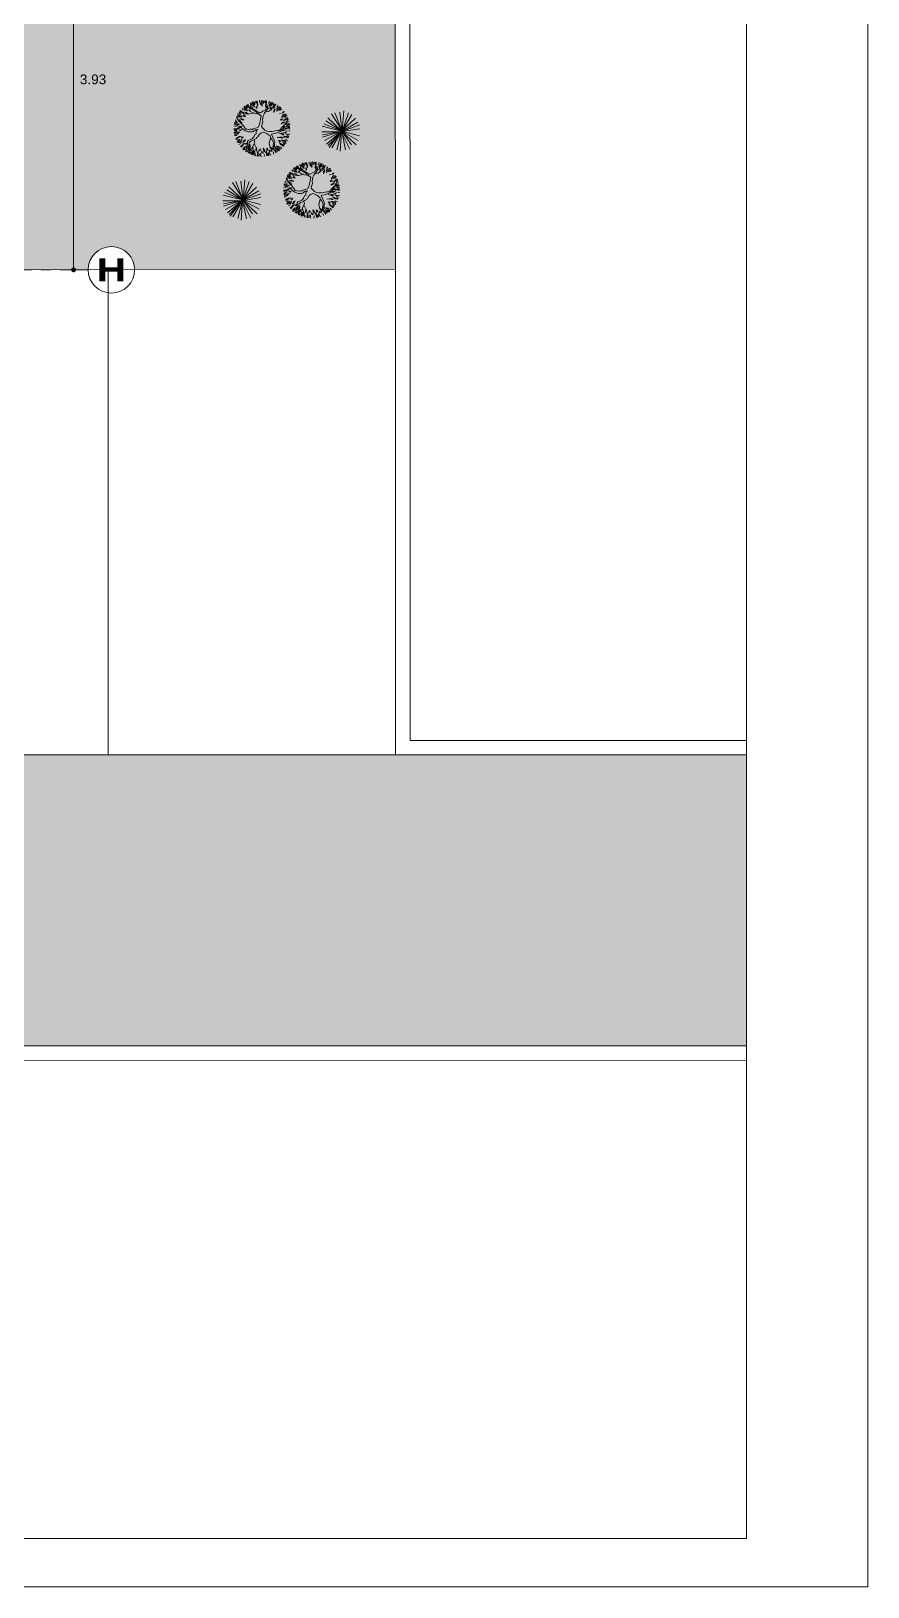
# Model space of a CAD drawing. Header units: millimetres. Extents: x 2178 to 2304, y 1220 to 1359.
# Drawn here: x 2228.44 to 2237.07, y 1316.69 to 1332.73 of the extents above; entities that cross this region are included whole.
import ezdxf
from ezdxf.enums import TextEntityAlignment as Align

# ---------------------------------------------------------------- set-up
doc = ezdxf.new("R2010")
doc.units = ezdxf.units.MM
doc.linetypes.add('CENTER', pattern=[50.8, 31.75, -6.35, 6.35, -6.35])
doc.layers.get('0').update_dxf_attribs({"lineweight": 0})
for name, color, linetype, lineweight in [('COTAS', 40, 'Continuous', 20), ('Ejes22', 50, 'CENTER', 9), ('PLUMA 7', 10, 'Continuous', 0), ('vegetacio', 62, 'Continuous', 5), ('VEGETACION', 64, 'Continuous', 0)]:
    doc.layers.add(name, color=color, linetype=linetype, lineweight=lineweight)
doc.layers.add('pisos....', color=7, linetype='Continuous', lineweight=5, true_color=0x7c7f7e)
doc.styles.add('ARIAL', font='arial.ttf')
doc.styles.add('ARIALCH', font='arialbd.ttf', dxfattribs={"width": 1.25})
doc.dimstyles.new('RPM 50', dxfattribs={"dimtxt": 0.1, "dimasz": 0.05, "dimexe": 0.0885, "dimexo": 0.1535, "dimgap": 0.071, "dimtad": 2, "dimtih": 1, "dimtoh": 1, "dimzin": 4, "dimdsep": 46, "dimtxsty": 'ARIAL', "dimblk": 'DOT', "dimcen": 0.4, "dimdle": 0.25, "dimclrd": 8, "dimclre": 8, "dimclrt": 9, "dimadec": 0, "dimazin": 0, "dimtfac": 1, "dimtix": 1, "dimtmove": 0, "dimatfit": 3, "dimldrblk": 'DOT', "dimfxl": 0.5, "dimfxlon": 1, "dimlwd": 0, "dimlwe": 0, "dimarcsym": 0})

# ---------------------------------------------------------------- blocks, each defined once
blk = doc.blocks.new('_DOT')
at = {"color": 0, "linetype": 'ByBlock'}
blk.add_line((-0.5, 0), (-1, 0), dxfattribs=at)
at = {"color": 0, "linetype": 'ByBlock', "const_width": 0.5}
blk.add_lwpolyline([(-0.25, 0, 1), (0.25, 0, 1)], format="xyb", close=True, dxfattribs=at)
blk = doc.blocks.new('*D902')
at = {"color": 8, "lineweight": 0, "transparency": 16777216}
for p, q in [((2228.881, 1334.195), (2228.97, 1334.195)), ((2228.881, 1330.319), (2228.881, 1334.145)), ((2228.881, 1330.269), (2228.97, 1330.269))]:
    blk.add_line(p, q, dxfattribs=at)
at = {"layer": 'Defpoints', "color": 0, "transparency": 16777216}
for p in [(2228.881, 1334.195), (2228.881, 1334.195), (2228.881, 1330.269)]:
    blk.add_point(p, dxfattribs=at)
at = {"color": 8, "lineweight": 0, "transparency": 16777216, "xscale": 0.05, "yscale": 0.05, "zscale": 0.05}
for p, rotation in [((2228.881, 1334.195), 90), ((2228.881, 1330.269), 270)]:
    blk.add_blockref('_DOT', p, dxfattribs=dict(at, rotation=rotation))
at = {"color": 9, "transparency": 16777216, "insert": (2229.082, 1332.232), "char_height": 0.1, "attachment_point": 5, "style": 'ARIAL'}
blk.add_mtext('3.93', dxfattribs=at)
blk = doc.blocks.new('MAGNOLIA-PLANTA')
for p, q in [((-3.29, 3.27), (-3.59, 3.49)), ((-3.29, 3.66), (-3.4, 3.8)), ((-3.04, 3.23), (-3.36, 3.58)), ((-3.23, 3.5), (-3.04, 3.23)), ((-2.66, 3.83), (-2.93, 4.13)), ((-2.7, 3.15), (-2.87, 3.28)), ((-2.74, 3.33), (-2.66, 3.03)), ((-2.72, 3.29), (-2.67, 3.63)), ((-2.05, 3.62), (-2.32, 3.77)), ((-1.98, 4.19), (-2.18, 4.5)), ((-2.05, 3.67), (-1.96, 3.49)), ((-1.75, 4.07), (-1.93, 4.51)), ((-1.85, 4.56), (-1.9, 4.73)), ((-1.84, 4.39), (-1.75, 4.07)), ((-1.46, 3.88), (-1.57, 4.06)), ((-1.55, 3.3), (-1.2, 3.01)), ((-1.44, 4.07), (-1.46, 3.76)), ((-1.43, 4.02), (-1.27, 4.32)), ((-1.19, 4.5), (-1.35, 4.88)), ((-1.2, 3.01), (-0.68, 2.96)), ((-0.69, 4.1), (-0.89, 4.33)), ((-0.66, 4.82), (-0.7, 4.98)), ((-0.68, 4.14), (-0.65, 3.95)), ((-0.43, 4.61), (-0.51, 4.97)), ((-0.26, 4.42), (-0.28, 4.9)), ((-0.23, 4.75), (-0.26, 4.42)), ((-0.18, 4.91), (-0.17, 5.09)), ((-0.05, 4.14), (-0.09, 4.35)), ((0.04, 4.31), (-0.09, 4.02)), ((0.03, 4.26), (0.28, 4.49)), ((0.42, 4.63), (0.4, 5.04)), ((0.75, 4.09), (0.65, 4.37)), ((0.78, 4.12), (0.74, 3.92)), ((1.03, 4.75), (1.05, 4.91)), ((1.17, 4.47), (1.22, 4.84)), ((2, 3.02), (1.23, 2.68)), ((1.26, 4.23), (1.41, 4.69)), ((1.41, 4.54), (1.26, 4.23)), ((1.51, 4.03), (1.29, 3.81)), ((1.37, 3.9), (1.4, 4.11)), ((2.51, 2.54), (1.38, 2.79)), ((1.48, 3.99), (1.8, 4.11)), ((1.51, 4.67), (1.58, 4.83)), ((1.97, 4.21), (2.1, 4.59)), ((2.14, 3.6), (2.03, 3.43)), ((2.1, 3.58), (2.1, 3.88)), ((2.79, 3.26), (2.51, 3.13)), ((2.59, 4.11), (2.66, 4.25)), ((2.62, 3.19), (2.72, 3.38)), ((2.63, 3.8), (2.8, 4.12)), ((2.63, 3.54), (2.93, 3.92)), ((2.87, 3.78), (2.63, 3.54)), ((2.75, 3.24), (3.09, 3.25)), ((3.01, 3.86), (3.14, 4)), ((3.2, 2.64), (3.3, 2.92)), ((3.29, 3.27), (3.54, 3.59)), ((3.77, 2.66), (4.04, 2.91)), ((3.84, 2.97), (3.95, 3.08)), ((-4.88, 0.69), (-5.05, 0.74)), ((-4.87, 0.21), (-5.04, 0.19)), ((-4.62, 0.4), (-4.99, 0.38)), ((-4.5, 1.23), (-4.9, 1.29)), ((-4.4, 0.53), (-4.88, 0.6)), ((-4.51, 1.86), (-4.67, 1.9)), ((-4.21, 1.95), (-4.56, 2.06)), ((-4.35, 2.31), (-4.5, 2.42)), ((-4.17, 0.05), (-4.43, -0.1)), ((-3.96, 2), (-4.38, 2.22)), ((-4.2, 0.78), (-4.38, 1.07)), ((-4.09, 0.69), (-4.31, 0.68)), ((-4.24, 0.8), (-3.99, 0.62)), ((-4.23, 2.19), (-3.96, 2)), ((-4.21, 0.07), (-4.01, 0.06)), ((-3.9, 1.47), (-4.2, 1.41)), ((-3.93, 1.5), (-3.75, 1.42)), ((-3.61, 2.04), (-3.82, 2.11)), ((-3.68, 2.17), (-3.75, 2.5)), ((-3.72, 2.2), (-3.54, 1.95)), ((-3.17, 2.71), (-3.47, 2.76)), ((1.23, 2.68), (0.78, 2.62)), ((3.24, 2.64), (3.08, 2.52)), ((3.74, 2.11), (3.43, 2.08)), ((3.55, 2.1), (3.71, 2.24)), ((3.68, 2.42), (4.09, 2.67)), ((3.99, 2.56), (3.68, 2.42)), ((3.69, 2.1), (4.01, 1.99)), ((3.95, 1.37), (3.76, 1.31)), ((3.9, 1.38), (4.1, 1.61)), ((4.23, 0.7), (3.93, 0.78)), ((4.05, 0.75), (4.25, 0.83)), ((4.14, -0.04), (4.4, 0.11)), ((4.15, 2.6), (4.31, 2.68)), ((4.18, 0.7), (4.45, 0.49)), ((4.21, 1.94), (4.55, 2.16)), ((4.29, 1.01), (4.76, 1.11)), ((4.62, 1.04), (4.29, 1.01)), ((4.45, 1.21), (4.79, 1.35)), ((4.62, 1.47), (4.77, 1.54)), ((4.62, 0.38), (5.01, 0.47)), ((4.79, 1.01), (4.97, 1.03)), ((-4.65, -0.38), (-5.05, -0.46)), ((-4.82, -1.01), (-5, -1.03)), ((-4.48, -1.2), (-4.82, -1.35)), ((-4.65, -1.46), (-4.8, -1.53)), ((-4.32, -1), (-4.79, -1.1)), ((-4.65, -1.03), (-4.32, -1)), ((-4.24, -1.94), (-4.58, -2.15)), ((-4.21, -0.7), (-4.48, -0.49)), ((-4.18, -2.59), (-4.35, -2.67)), ((-4.08, -0.75), (-4.28, -0.83)), ((-4.26, -0.69), (-3.96, -0.77)), ((-3.93, -1.37), (-4.13, -1.61)), ((-3.72, -2.42), (-4.12, -2.67)), ((-3.8, -2.66), (-4.07, -2.91)), ((-4.02, -2.56), (-3.72, -2.42)), ((-3.39, -0.9), (-4.01, -0.73)), ((-3.98, -1.37), (-3.79, -1.31)), ((-3.77, -2.1), (-3.46, -2.08)), ((-3.58, -2.09), (-3.74, -2.24)), ((-3.58, -0.99), (-3, -0.8)), ((-3.23, -2.63), (-3.33, -2.92)), ((-3.27, -2.64), (-3.11, -2.52)), ((-3.26, -1.59), (-2.76, -1.64)), ((-1.32, -2.6), (-1.58, -1.74)), ((-1.44, -3.23), (-1.32, -2.6)), ((1.35, -2.7), (1.01, -3.39)), ((1.42, -1.98), (1.25, -2.46)), ((1.25, -2.46), (1.59, -3.25)), ((3.15, -2.75), (3, -2.61)), ((3.14, -2.7), (3.44, -2.75)), ((3.68, -2.2), (3.51, -1.94)), ((3.58, -2.04), (3.78, -2.1)), ((3.65, -2.16), (3.72, -2.5)), ((3.9, -1.5), (3.72, -1.42)), ((3.78, -2.69), (4.14, -2.88)), ((3.87, -1.46), (4.17, -1.41)), ((3.93, -1.99), (4.35, -2.22)), ((4.2, -2.19), (3.93, -1.99)), ((4.21, -0.8), (3.96, -0.62)), ((4.18, -0.07), (3.98, -0.06)), ((4.06, -0.68), (4.27, -0.67)), ((4.17, -0.78), (4.35, -1.07)), ((4.18, -1.95), (4.53, -2.05)), ((4.31, -2.31), (4.47, -2.41)), ((4.37, -0.52), (4.85, -0.59)), ((4.7, -0.61), (4.37, -0.52)), ((4.47, -1.23), (4.87, -1.28)), ((4.48, -1.85), (4.64, -1.9)), ((4.59, -0.39), (4.96, -0.37)), ((4.84, -0.2), (5, -0.19)), ((4.84, -0.69), (5.02, -0.73)), ((-3.87, -2.96), (-3.99, -3.08)), ((-3.32, -3.27), (-3.57, -3.59)), ((-3.04, -3.86), (-3.17, -3.99)), ((-2.78, -3.23), (-3.12, -3.24)), ((-2.67, -3.54), (-2.96, -3.91)), ((-2.9, -3.77), (-2.67, -3.54)), ((-2.66, -3.79), (-2.83, -4.12)), ((-2.82, -3.26), (-2.54, -3.13)), ((-2.65, -3.19), (-2.75, -3.37)), ((-2.62, -4.1), (-2.69, -4.25)), ((-2.17, -3.59), (-2.06, -3.43)), ((-2.13, -3.57), (-2.13, -3.87)), ((-2.01, -4.2), (-2.13, -4.59)), ((-1.51, -3.98), (-1.83, -4.11)), ((-1.54, -4.66), (-1.61, -4.83)), ((-1.54, -4.02), (-1.32, -3.8)), ((-1.3, -4.23), (-1.44, -4.68)), ((-1.44, -4.53), (-1.3, -4.23)), ((-1.4, -3.89), (-1.43, -4.11)), ((-1.21, -4.47), (-1.25, -4.83)), ((-1.06, -4.74), (-1.08, -4.91)), ((-0.81, -4.11), (-0.77, -3.92)), ((-0.78, -4.08), (-0.68, -4.36)), ((-0.45, -4.63), (-0.43, -5.03)), ((-0.06, -4.25), (-0.31, -4.48)), ((-0.07, -4.3), (0.06, -4.02)), ((0.02, -4.13), (0.06, -4.34)), ((0.15, -4.9), (0.14, -5.08)), ((0.2, -4.74), (0.23, -4.41)), ((0.23, -4.41), (0.24, -4.89)), ((0.4, -4.6), (0.48, -4.96)), ((0.64, -4.14), (0.62, -3.94)), ((0.62, -4.82), (0.67, -4.98)), ((0.66, -4.1), (0.86, -4.33)), ((1.01, -3.39), (0.96, -3.49)), ((1.16, -4.5), (1.31, -4.87)), ((1.4, -4.01), (1.24, -4.31)), ((1.4, -4.06), (1.43, -3.75)), ((1.43, -3.87), (1.54, -4.05)), ((1.72, -4.06), (1.9, -4.51)), ((1.81, -4.39), (1.72, -4.06)), ((1.81, -4.55), (1.87, -4.73)), ((2.02, -3.66), (1.93, -3.49)), ((1.95, -4.19), (2.15, -4.5)), ((2.02, -3.62), (2.28, -3.77)), ((2.23, -4.31), (2.33, -4.44)), ((2.71, -3.33), (2.63, -3.03)), ((2.63, -3.82), (2.9, -4.12)), ((2.69, -3.28), (2.64, -3.62)), ((2.67, -3.14), (2.84, -3.27)), ((3.2, -3.5), (3.01, -3.22)), ((3.01, -3.22), (3.33, -3.58)), ((3.26, -3.65), (3.37, -3.8)), ((3.57, -3.28), (3.71, -3.37))]:
    blk.add_line(p, q)
for points in [[(-2.17, 4.11), (-1.97, 3.8), (-1.64, 3.7), (-1.5, 3.55), (-1.16, 3.63), (-0.84, 3.19), (-0.62, 2.9), (-0.4, 2.61), (-0.22, 2.25), (-0.15, 1.63), (-0.18, 1.12), (0, 0.58), (0.04, 0.33), (-0.22, 0), (-0.54, -0.29), (-0.91, -0.47), (-1.27, -0.51), (-1.82, -0.51), (-2.8, -0.36), (-3.19, -0.36), (-3.56, 0.15), (-4.1, 0.69), (-4.42, 1.19), (-4.56, 1.31), (-4.56, 1.55), (-4.79, 1.54)], [(1.63, 4.57), (1.96, 4.32), (2.03, 4.06), (1.85, 3.84), (1.63, 3.52), (1.23, 3.34), (0.73, 2.97), (0.47, 2.79), (0.22, 2.79), (-0.18, 3.08), (-0.62, 3.26), (-0.76, 3.63), (-0.76, 4.28), (-0.69, 4.57), (-0.54, 4.97)], [(4.52, 1.91), (4.3, 1.65), (4.21, 1.36), (4.08, 1.27), (3.88, 1.2), (3.67, 0.91), (3.41, 0.62), (3.19, 0.33), (3.09, 0.18), (2.9, -0.11), (2.65, -0.15), (2.25, -0.25), (2.03, -0.15), (1.78, -0.15), (1.63, -0.22), (1.56, -0.07), (1.13, 0.07), (0.69, 0.18), (0.4, 0.73), (0.11, 2.28), (0.76, 2.68), (1.02, 2.97), (1.6, 3.41), (1.89, 3.52), (2.18, 3.81), (2.43, 3.81), (2.94, 3.81)], [(-4.97, -0.15), (-4.86, 0.22), (-4.68, 0.4), (-4.07, 0.29), (-3.34, -0.54), (-2.51, -0.83), (-1.71, -1.02), (-2.32, -2.36), (-2.29, -2.65), (-2.29, -3.08), (-2.4, -3.34), (-2.58, -3.66), (-2.8, -3.81), (-2.94, -3.81), (-3.34, -3.7)], [(2.74, -4.16), (2.4, -3.84), (2.51, -2.87), (2.54, -2.58), (2.54, -2.32), (2.43, -2.14), (2.14, -2.03), (1.74, -1.85), (1.56, -1.63), (1.45, -1.49), (1.27, -1.09), (1.02, -0.94), (1.02, -0.65), (0.94, -0.36), (0.73, -0.18), (1.16, -0.22), (1.49, -0.54), (1.74, -0.62), (2.4, -0.62), (2.98, -0.4), (3.38, -0.11), (3.63, 0.11), (3.85, 0.18), (4.25, 0.07), (4.43, -0.15), (4.61, -0.44), (4.72, -0.65), (4.79, -1.05), (4.76, -1.23)], [(-1.09, -4.79), (-1.31, -4.17), (-1.52, -4.06), (-1.67, -3.95), (-1.96, -3.63), (-2, -3.12), (-2.11, -2.54), (-1.82, -1.89), (-1.6, -1.74), (-1.49, -1.34), (-0.98, -0.94), (-0.33, -0.65), (0.04, -0.76), (0.4, -1.02), (0.69, -1.52), (0.98, -1.63), (0.98, -1.78), (1.27, -1.89), (1.42, -2.07), (1.96, -2.25), (2.25, -2.54), (2.29, -2.87), (2.18, -3.26), (2.18, -3.45), (2.14, -3.7), (1.92, -3.88), (1.63, -4.13), (1.52, -4.35), (1.31, -4.42), (1.2, -4.71), (1.13, -4.9)]]:
    blk.add_lwpolyline(points)
for points in [[(-3.99, 3.04), (-3.78, 2.95), (-3.71, 2.73), (-3.92, 2.85)], [(-3.19, 3.85), (-2.85, 3.7), (-2.74, 3.33), (-3.08, 3.54)], [(-2.49, 4.36), (-2.22, 4.15), (-2.15, 3.86), (-2.05, 3.68), (-2.33, 4.02)], [(-2.36, 3.52), (-2.14, 3.21), (-2.12, 2.88), (-2.33, 3.24)], [(-1.76, 3.69), (-1.6, 3.53), (-1.61, 3.3), (-1.76, 3.48)], [(-1.68, 4.71), (-1.42, 4.45), (-1.44, 4.07), (-1.69, 4.37)], [(-1.02, 4.11), (-0.92, 3.75), (-1.01, 3.43), (-1.08, 3.84)], [(-0.85, 4.94), (-0.67, 4.65), (-0.7, 4.36), (-0.67, 4.15), (-0.81, 4.57)], [(0.03, 4.99), (0.18, 4.66), (0.04, 4.31), (-0.09, 4.68)], [(0.89, 4.93), (0.96, 4.6), (0.83, 4.33), (0.78, 4.13), (0.8, 4.57)], [(1.02, 3.94), (1.04, 3.72), (0.88, 3.55), (0.89, 3.79)], [(1.86, 3.8), (1.7, 3.45), (1.43, 3.26), (1.63, 3.63)], [(1.73, 4.68), (1.77, 4.31), (1.51, 4.03), (1.51, 4.42)], [(2.31, 3.35), (2.25, 3.13), (2.04, 3.03), (2.13, 3.25)], [(2.52, 4.32), (2.48, 3.98), (2.26, 3.78), (2.15, 3.61), (2.31, 4.01)], [(3.04, 2.93), (2.78, 2.65), (2.45, 2.57), (2.77, 2.84)], [(3.23, 3.8), (3.13, 3.44), (2.79, 3.26), (2.93, 3.63)], [(3.85, 3.19), (3.69, 2.89), (3.41, 2.77), (3.25, 2.65), (3.54, 2.97)], [(-5.02, 0.04), (-4.71, 0.17), (-4.42, 0.09), (-4.22, 0.07), (-4.65, 0.01)], [(-4.92, 0.91), (-4.57, 1.01), (-4.24, 0.8), (-4.63, 0.74)], [(-4.71, 1.75), (-4.37, 1.76), (-4.13, 1.59), (-3.94, 1.51), (-4.37, 1.6)], [(-4.32, 2.54), (-3.95, 2.5), (-3.72, 2.2), (-4.1, 2.28)], [(-4.08, 1.19), (-3.71, 1.1), (-3.48, 0.86), (-3.87, 1)], [(-4.08, 0.34), (-3.86, 0.4), (-3.66, 0.27), (-3.9, 0.23)], [(-3.72, 1.71), (-3.49, 1.69), (-3.35, 1.5), (-3.59, 1.55)], [(3.31, 2.36), (3.18, 2.17), (2.95, 2.14), (3.11, 2.32)], [(3.86, 1.7), (3.52, 1.54), (3.18, 1.57), (3.58, 1.72)], [(3.92, 1.08), (3.73, 0.95), (3.5, 1), (3.71, 1.12)], [(4.21, 0.28), (3.83, 0.24), (3.53, 0.38), (3.95, 0.39)], [(4.33, 2.46), (4.12, 2.16), (3.74, 2.11), (4, 2.41)], [(4.91, 0.83), (4.6, 0.61), (4.23, 0.7), (4.58, 0.89)], [(-4.74, -1.67), (-4.48, -1.45), (-4.19, -1.43), (-3.99, -1.37), (-4.37, -1.57)], [(-4.36, -2.46), (-4.15, -2.15), (-3.77, -2.1), (-4.03, -2.4)], [(-4.24, -0.27), (-3.86, -0.23), (-3.56, -0.38), (-3.98, -0.38)], [(-3.95, -1.07), (-3.76, -0.94), (-3.54, -0.99), (-3.75, -1.11)], [(-3.89, -1.7), (-3.55, -1.53), (-3.21, -1.57), (-3.61, -1.71)], [(-3.88, -3.19), (-3.72, -2.89), (-3.45, -2.77), (-3.28, -2.64), (-3.57, -2.97)], [(-3.34, -2.35), (-3.21, -2.17), (-2.98, -2.14), (-3.14, -2.32)], [(2.88, -2.87), (2.68, -2.77), (2.61, -2.55), (2.81, -2.67)], [(3.39, -2.5), (3.08, -2.29), (2.94, -1.98), (3.27, -2.25)], [(3.8, -3.25), (3.47, -3.14), (3.31, -2.89), (3.16, -2.75), (3.53, -2.98)], [(3.69, -1.7), (3.46, -1.68), (3.32, -1.5), (3.56, -1.54)], [(4.05, -0.33), (3.83, -0.39), (3.63, -0.27), (3.87, -0.23)], [(4.28, -2.53), (3.92, -2.5), (3.68, -2.2), (4.07, -2.27)], [(4.68, -1.75), (4.34, -1.76), (4.1, -1.58), (3.91, -1.5), (4.34, -1.59)], [(4.99, -0.04), (4.68, -0.16), (4.39, -0.08), (4.19, -0.07), (4.62, -0.01)], [(4.89, -0.91), (4.53, -1), (4.21, -0.8), (4.6, -0.74)], [(-3.26, -3.79), (-3.16, -3.43), (-2.82, -3.26), (-2.96, -3.63)], [(-2.55, -4.32), (-2.51, -3.98), (-2.29, -3.77), (-2.18, -3.6), (-2.34, -4.01)], [(-2.34, -3.35), (-2.28, -3.13), (-2.07, -3.02), (-2.16, -3.25)], [(-1.89, -3.79), (-1.73, -3.45), (-1.46, -3.26), (-1.66, -3.62)], [(-1.05, -3.94), (-1.07, -3.72), (-0.91, -3.54), (-0.92, -3.78)], [(-0.92, -4.92), (-0.99, -4.59), (-0.86, -4.32), (-0.82, -4.12), (-0.83, -4.56)], [(-0.48, -4.2), (-0.45, -3.82), (-0.25, -3.55), (-0.32, -3.97)], [(0.36, -4.06), (0.26, -3.85), (0.35, -3.64), (0.43, -3.86)], [(0.82, -4.94), (0.64, -4.65), (0.67, -4.35), (0.64, -4.15), (0.78, -4.56)], [(0.99, -4.11), (0.88, -3.74), (0.98, -3.42), (1.05, -3.83)], [(1.65, -4.7), (1.39, -4.44), (1.4, -4.06), (1.65, -4.37)], [(1.73, -3.68), (1.57, -3.52), (1.58, -3.29), (1.73, -3.48)], [(2.45, -4.35), (2.19, -4.15), (2.12, -3.86), (2.02, -3.67), (2.29, -4.02)], [(2.33, -3.52), (2.11, -3.21), (2.09, -2.87), (2.3, -3.24)], [(3.16, -3.85), (2.82, -3.69), (2.71, -3.33), (3.05, -3.53)]]:
    blk.add_lwpolyline(points, close=True)
blk = doc.blocks.new('Arbust11')
for p, q in [((-0.349, 0.748), (0.041, 0.486)), ((-0.062, 0.557), (-0.333, 0.794)), ((0.038, 0.486), (-0.274, 0.822)), ((-0.162, 0.888), (0.038, 0.486)), ((0.038, 0.487), (-0.094, 0.94)), ((0.041, 0.482), (0.038, 0.935)), ((0.041, 0.545), (0.141, 0.941)), ((0.044, 0.486), (0.309, 0.872)), ((0.044, 0.479), (0.381, 0.779)), ((0.059, 0.52), (0.2, 0.847)), ((-0.433, 0.526), (0.044, 0.482)), ((0.044, 0.482), (-0.427, 0.467)), ((-0.053, 0.479), (-0.427, 0.395)), ((0.031, 0.486), (-0.405, 0.61)), ((0.041, 0.476), (-0.389, 0.267)), ((0.028, 0.486), (-0.374, 0.704)), ((0.041, 0.47), (-0.336, 0.217)), ((0.041, 0.473), (-0.274, 0.158)), ((0.038, 0.467), (-0.212, 0.099)), ((0.05, 0.454), (-0.109, 0.021)), ((0.05, 0.464), (-0.022, 0.015)), ((0.047, 0.479), (0.437, 0.676)), ((0.047, 0.486), (0.499, 0.426)), ((0.05, 0.479), (0.29, 0.083)), ((0.05, 0.473), (0.43, 0.245)), ((0.053, 0.489), (0.474, 0.514)), ((0.053, 0.47), (0.194, 0.018)), ((0.053, 0.445), (0.091, 0.027)), ((0.056, 0.476), (0.365, 0.143)), ((0.072, 0.476), (0.465, 0.348))]:
    blk.add_line(p, q)

msp = doc.modelspace()

# ---------------------------------------------------------------- hatches: boundary and pattern name
h = msp.add_hatch()
h.set_pattern_fill('AR-SAND', color=256, scale=0.009)
h.paths.add_polyline_path([(2232.183, 1343.987), (2226.431, 1343.979), (2226.431, 1339.77), (2229.031, 1339.77, -1), (2229.511, 1339.77, -1), (2229.031, 1339.77), (2226.431, 1339.77), (2226.38, 1336.645), (2229.031, 1336.645, -1), (2229.511, 1336.645, -1), (2229.031, 1336.645), (2226.38, 1336.645), (2226.34, 1334.195), (2229.038, 1334.195, -0.057924), (2229.031, 1334.25, -1), (2229.511, 1334.25, -0.890495), (2229.038, 1334.195), (2226.34, 1334.195), (2226.276, 1330.269), (2229.031, 1330.273, -0.983454), (2229.511, 1330.274), (2232.201, 1330.277)])
h.paths.add_polyline_path([(2226.431, 1343.979), (2222.026, 1343.973), (2222.026, 1339.77), (2226.431, 1339.77)])
h.paths.add_polyline_path([(2222.026, 1343.973), (2217.326, 1343.967), (2217.326, 1339.77), (2222.026, 1339.77)])
h.paths.add_polyline_path([(2217.326, 1343.967), (2215.586, 1343.965, -0.978556), (2215.106, 1343.964), (2212.375, 1343.961), (2212.231, 1340.395), (2215.106, 1340.395, -1), (2215.586, 1340.395, -1), (2215.106, 1340.395), (2212.231, 1340.395), (2212.226, 1340.27), (2212.226, 1339.77), (2212.751, 1339.77), (2217.326, 1339.77)])
h.paths.add_polyline_path([(2213.996, 1342.016), (2214.318, 1342.016), (2214.318, 1342.222), (2213.996, 1342.222)], flags=24)
h.paths.add_polyline_path([(2213.99, 1343.741), (2214.234, 1343.741), (2214.234, 1343.947), (2213.99, 1343.947)], flags=24)
h.paths.add_polyline_path([(2213.99, 1339.916), (2214.234, 1339.916), (2214.234, 1340.122), (2213.99, 1340.122)], flags=24)
h.paths.add_polyline_path([(2213.99, 1340.291), (2214.234, 1340.291), (2214.234, 1340.497), (2213.99, 1340.497)], flags=24)
h.paths.add_polyline_path([(2214.996, 1342.078), (2215.318, 1342.078), (2215.318, 1342.284), (2214.996, 1342.284)], flags=24)
h.paths.add_polyline_path([(2214.672, 1339.978), (2214.917, 1339.978), (2214.917, 1340.184), (2214.672, 1340.184)], flags=24)
at = {"layer": 'pisos....'}
h = msp.add_hatch(dxfattribs=at)
h.set_pattern_fill('AR-B816C', color=256, scale=0.001)
h.paths.add_polyline_path([(2184.688, 1328.984), (2184.933, 1328.984), (2184.933, 1329.19), (2184.688, 1329.19)], flags=16)
h.paths.add_polyline_path([(2181.725, 1330.94), (2182.148, 1330.94), (2182.148, 1331.3), (2181.725, 1331.3)])
edge = h.paths.add_edge_path()
edge.add_arc((2183.276, 1323.769), 1.5, 180, 270)
edge.add_line((2183.276, 1322.269), (2235.82, 1322.269))
edge.add_line((2235.82, 1322.269), (2235.82, 1325.269))
edge.add_line((2235.82, 1325.269), (2232.201, 1325.269))
edge.add_line((2232.201, 1325.269), (2184.776, 1325.269))
edge.add_line((2184.776, 1325.269), (2184.776, 1331.12))
edge.add_line((2184.776, 1331.12), (2182.176, 1331.12))
edge.add_arc((2181.936, 1331.12), 0.24, -131.8103, 0, ccw=False)
edge.add_line((2181.776, 1330.941), (2181.776, 1323.769))

# ---------------------------------------------------------------- linework, layer by layer
for p, q in [((2237.07, 1316.694), (2237.07, 1358.694)), ((2235.82, 1317.194), (2235.82, 1358.194)), ((2178.17, 1317.194), (2235.82, 1317.194)), ((2177.67, 1316.694), (2237.07, 1316.694))]:
    msp.add_line(p, q)
for points in [[(2235.82, 1354.974), (2183.126, 1354.974, 0.414214), (2181.626, 1353.474), (2181.626, 1348.97), (2181.619, 1323.612, 0.414336), (2183.12, 1322.112), (2235.82, 1322.119)], [(2235.82, 1354.824), (2183.276, 1354.824, 0.414214), (2181.776, 1353.324), (2181.776, 1348.97), (2181.776, 1323.769, 0.414214), (2183.276, 1322.269), (2235.82, 1322.269)]]:
    msp.add_lwpolyline(points, format="xyb")
for points in [[(2226.276, 1330.269), (2232.201, 1330.277)], [(2229.239, 1330.269), (2229.239, 1325.269)], [(2184.776, 1325.269), (2232.351, 1325.269)]]:
    msp.add_lwpolyline(points)
at = {"layer": 'COTAS'}
msp.add_circle((2229.271, 1330.269), 0.24, dxfattribs=at)
at = {"layer": 'Ejes22', "linetype": 'CENTER', "lineweight": 9, "ltscale": 0.01}
msp.add_lwpolyline([(2226.276, 1330.269), (2229.031, 1330.269)], dxfattribs=at)
at = {"layer": 'PLUMA 7'}
for points in [[(2232.201, 1330.269), (2232.176, 1348.97), (2232.176, 1351.824)], [(2232.351, 1330.27), (2232.326, 1348.97), (2232.326, 1351.674)], [(2232.201, 1330.269), (2232.201, 1325.269)], [(2232.351, 1330.269), (2232.351, 1325.419)], [(2232.351, 1325.419), (2235.82, 1325.419)], [(2232.201, 1325.269), (2235.82, 1325.269)]]:
    msp.add_lwpolyline(points, dxfattribs=at)

# ---------------------------------------------------------------- block references
at = {"layer": 'vegetacio', "xscale": -0.4319999999999373, "yscale": 0.4319999999999372, "zscale": 0.4319999999999372, "rotation": 192.194189850218}
for p in [(2231.584, 1331.897), (2230.563, 1331.187)]:
    msp.add_blockref('Arbust11', p, dxfattribs=at)
at = {"layer": 'VEGETACION', "xscale": -0.05760000000001071, "yscale": 0.05760000000001071, "zscale": 0.05760000000001071}
for p in [(2230.822, 1331.726), (2231.334, 1331.093)]:
    msp.add_blockref('MAGNOLIA-PLANTA', p, dxfattribs=at)

# ---------------------------------------------------------------- texts
at = {"layer": 'COTAS', "style": 'ARIALCH', "width": 1.25}
msp.add_attdef('H', text='LETRAONUMERO', height=0.24, dxfattribs=at).set_placement((2229.271, 1330.269), align=Align.MIDDLE_CENTER)

# ---------------------------------------------------------------- dimensions: what is measured, and where the dimension line sits
dim = msp.add_linear_dim(base=(2228.881, 1334.195), p1=(2228.881, 1330.269), p2=(2228.881, 1334.195), angle=90, dimstyle='RPM 50')
dim.commit()
dim.dimension.update_dxf_attribs({"geometry": '*D902', "text_midpoint": (2229.082, 1332.232)})

doc.saveas('drawing.dxf')
